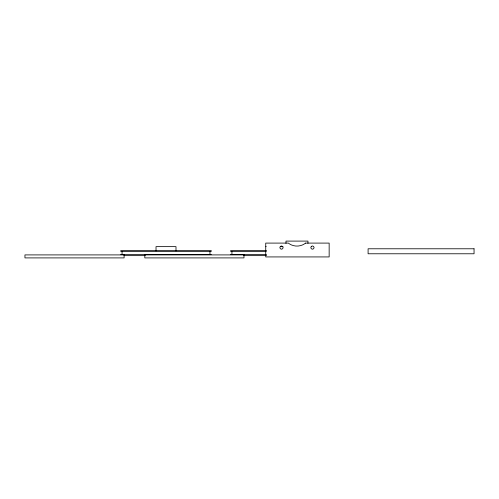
<?xml version="1.0" encoding="UTF-8"?>
<svg xmlns="http://www.w3.org/2000/svg" width="499" height="499" viewBox="0 0 499 499"><rect width="100%" height="100%" fill="white"/><g stroke="black" fill="none" stroke-linecap="round" stroke-linejoin="round"><path stroke-width="0.75" d="M265.892 246.637L266.235 246.637M280.875 246.637L282.945 246.637M120.658 250.635L211.364 250.635M230.532 250.635L266.516 250.635M120.658 251.633L211.364 251.633M230.532 251.633L266.347 251.633M120.739 254.633L211.289 254.633M230.607 254.633L266.472 254.633M123.983 255.631L145.309 255.631M243.749 255.631L266.528 255.631M307.958 243.344L307.958 241.092L285.983 241.092L285.983 243.344M231.935 251.633L231.935 254.633M209.96 251.633L209.96 254.633M175.997 250.922L175.997 246.637L156.025 246.637L156.025 250.922M122.062 251.633L122.062 254.633M280.332 246.431L279.852 247.585L280.332 248.745L281.486 249.226L282.646 248.745L283.126 247.585L282.646 246.431L281.486 245.951L280.332 246.431M311.295 246.431L310.815 247.585L311.295 248.745L312.449 249.226L313.609 248.745L314.089 247.585L313.609 246.431L312.449 245.951L311.295 246.431M305.519 243.094L304.739 243.73A13.984 13.984 0 0 1 289.202 243.73L288.422 243.094L265.73 243.094L265.73 256.929L329.153 256.929L329.153 243.094L305.519 243.094M474.05 248.783L368.094 248.783L368.094 253.779L474.05 253.779L474.05 248.783M124.114 254.908L24.95 254.908L24.95 257.908L124.114 257.908L124.114 254.908M243.98 254.908L144.81 254.908L144.81 257.908L243.98 257.908L243.98 254.908"/></g></svg>
